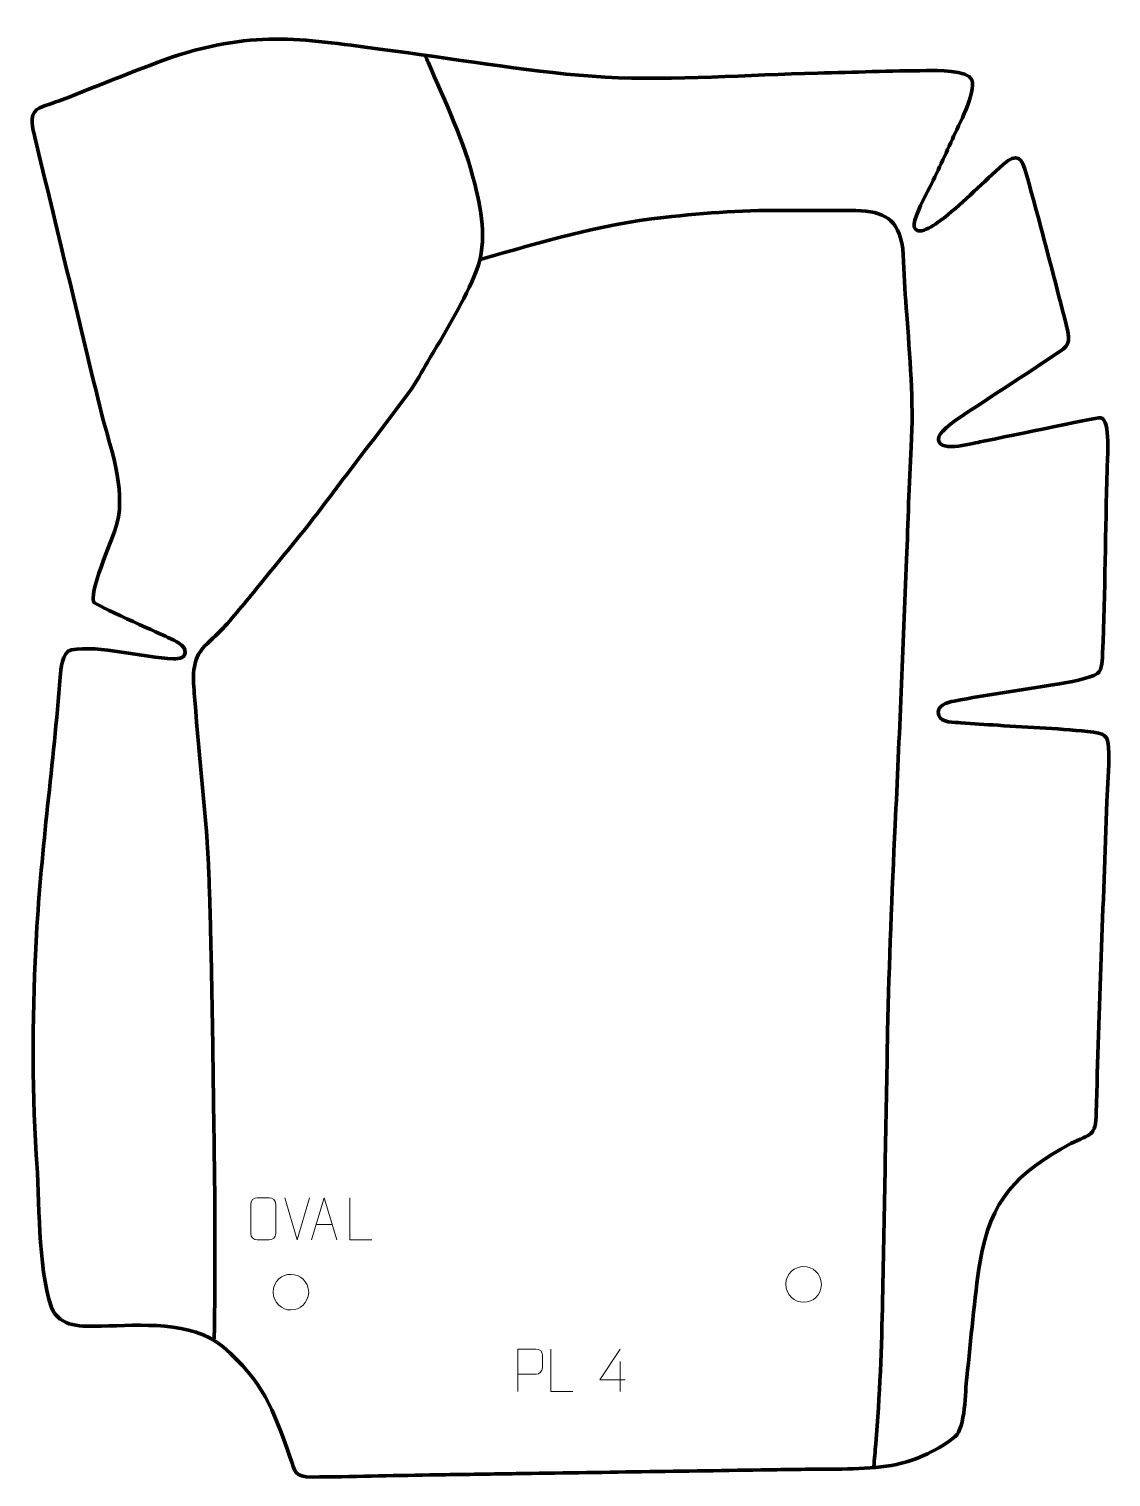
# Model space of a CAD drawing. Header units: millimetres. Extents: x 1238 to 1878, y 17 to 873.
import ezdxf

# ---------------------------------------------------------------- set-up
doc = ezdxf.new("R2010")
doc.units = ezdxf.units.MM
doc.header["$MEASUREMENT"] = 0
doc.layers.add('layer 2', color=7, linetype='Continuous')
doc.layers.add('layer 3', color=7, linetype='Continuous')

msp = doc.modelspace()

# ---------------------------------------------------------------- linework, layer by layer
at = {"layer": 'layer 2', "color": 142, "lineweight": 158}
for points, knots in [([(1347.8613, 99.0424), (1348.583, 137.8482), (1348.401, 175.9421), (1347.8251, 214.7345), (1347.8251, 214.7345), (1347.5232, 235.0648), (1347.3168, 255.3962), (1346.9931, 275.7263), (1346.9931, 275.7263), (1346.6733, 295.11), (1346.3189, 314.4933), (1345.8821, 333.8748), (1345.8821, 333.8748), (1345.8821, 333.8748), (1345.8606, 334.828), (1345.8606, 334.828), (1345.8606, 334.828), (1345.8606, 334.828), (1345.8391, 335.7804), (1345.8391, 335.7804), (1345.8391, 335.7804), (1345.5578, 348.1712), (1345.205, 360.5564), (1344.752, 372.9421), (1344.752, 372.9421), (1343.4625, 407.4496), (1338.9267, 441.7816), (1336.4557, 476.2201), (1336.4557, 476.2201), (1335.7126, 486.876), (1333.7306, 497.9053), (1341.0089, 506.8325), (1341.0089, 506.8325), (1344.5109, 510.8759), (1349.4722, 514.8501), (1353.3174, 518.9645), (1353.3174, 518.9645), (1353.3174, 518.9645), (1354.2022, 519.9113), (1354.2022, 519.9113), (1354.2022, 519.9113), (1361.945, 528.5793), (1369.1509, 537.769), (1376.5286, 546.7503), (1376.5286, 546.7503), (1385.1825, 557.2533), (1393.7986, 567.7832), (1402.3278, 578.388), (1402.3278, 578.388), (1402.3278, 578.388), (1402.9198, 579.1252), (1402.9198, 579.1252), (1402.9198, 579.1252), (1410.5773, 588.6666), (1418.0714, 599.0252), (1425.5483, 608.8058), (1425.5483, 608.8058), (1438.3225, 625.5158), (1451.0762, 642.2361), (1463.6456, 659.1013), (1463.6456, 659.1013), (1467.1787, 663.846), (1470.6808, 670.7447), (1473.8389, 676.0319), (1473.8389, 676.0319), (1483.7644, 692.649), (1493.7245, 708.9164), (1501.5155, 726.6955), (1501.5155, 726.6955), (1509.4764, 745.148), (1506.3429, 762.5938), (1501.7596, 781.3565), (1501.7596, 781.3565), (1495.5995, 806.2836), (1484.4141, 829.6834), (1474.2579, 853.1564), (1474.2579, 853.1564), (1474.2579, 853.1564), (1473.8823, 854.0245), (1473.8823, 854.0245), (1473.8823, 854.0245), (1473.382, 855.1845), (1472.8807, 856.344), (1472.379, 857.5034)], [0, 0, 0, 0, 0.04545455, 0.04545455, 0.04545455, 0.04545455, 0.09090909, 0.09090909, 0.09090909, 0.09090909, 0.13636364, 0.13636364, 0.13636364, 0.13636364, 0.18181818, 0.18181818, 0.18181818, 0.18181818, 0.22727273, 0.22727273, 0.22727273, 0.22727273, 0.27272727, 0.27272727, 0.27272727, 0.27272727, 0.31818182, 0.31818182, 0.31818182, 0.31818182, 0.36363636, 0.36363636, 0.36363636, 0.36363636, 0.40909091, 0.40909091, 0.40909091, 0.40909091, 0.45454545, 0.45454545, 0.45454545, 0.45454545, 0.5, 0.5, 0.5, 0.5, 0.54545455, 0.54545455, 0.54545455, 0.54545455, 0.59090909, 0.59090909, 0.59090909, 0.59090909, 0.63636364, 0.63636364, 0.63636364, 0.63636364, 0.68181818, 0.68181818, 0.68181818, 0.68181818, 0.72727273, 0.72727273, 0.72727273, 0.72727273, 0.77272727, 0.77272727, 0.77272727, 0.77272727, 0.81818182, 0.81818182, 0.81818182, 0.81818182, 0.86363636, 0.86363636, 0.86363636, 0.86363636, 0.90909091, 0.90909091, 0.90909091, 0.90909091, 1, 1, 1, 1]), ([(1505.7001, 736.8089), (1542.5086, 747.1829), (1574.8872, 757.2268), (1613.2795, 761.495), (1613.2795, 761.495), (1639.1938, 764.3557), (1662.31, 765.9175), (1688.429, 765.5779), (1688.429, 765.5779), (1701.1817, 765.4121), (1714.1879, 765.8719), (1726.8507, 765.5587), (1726.8507, 765.5587), (1743.7108, 765.1417), (1751.8881, 760.6553), (1754.5927, 743.1881), (1754.5927, 743.1881), (1755.3627, 732.8946), (1755.6316, 722.3771), (1756.3339, 711.9886), (1756.3339, 711.9886), (1756.4605, 710.1158), (1756.5922, 708.2438), (1756.7274, 706.3716), (1756.7274, 706.3716), (1758.8175, 679.199), (1761.1092, 653.2547), (1759.563, 625.9164), (1759.563, 625.9164), (1758.2764, 603.9171), (1757.7229, 581.4289), (1756.8497, 559.3614), (1756.8497, 559.3614), (1754.7815, 507.0962), (1752.5819, 454.8372), (1750.1211, 402.5889), (1750.1211, 402.5889), (1748.196, 361.9417), (1746.5117, 321.2982), (1745.6708, 280.6119), (1745.6708, 280.6119), (1744.6125, 227.9107), (1743.7864, 175.2053), (1742.7127, 122.5043), (1742.7127, 122.5043), (1742.1276, 93.8812), (1741.0416, 65.3607), (1738.6492, 36.8243), (1738.6492, 36.8243), (1738.2614, 32.3657), (1737.883, 27.9061), (1737.5017, 23.4469), (1737.5017, 23.4469), (1737.5017, 23.4469), (1737.4199, 22.4914), (1737.4199, 22.4914)], [0, 0, 0, 0, 0.06666667, 0.06666667, 0.06666667, 0.06666667, 0.13333333, 0.13333333, 0.13333333, 0.13333333, 0.2, 0.2, 0.2, 0.2, 0.26666667, 0.26666667, 0.26666667, 0.26666667, 0.33333333, 0.33333333, 0.33333333, 0.33333333, 0.4, 0.4, 0.4, 0.4, 0.46666667, 0.46666667, 0.46666667, 0.46666667, 0.53333333, 0.53333333, 0.53333333, 0.53333333, 0.6, 0.6, 0.6, 0.6, 0.66666667, 0.66666667, 0.66666667, 0.66666667, 0.73333333, 0.73333333, 0.73333333, 0.73333333, 0.8, 0.8, 0.8, 0.8, 0.86666667, 0.86666667, 0.86666667, 0.86666667, 1, 1, 1, 1])]:
    msp.add_open_spline(points, degree=3, knots=knots, dxfattribs=at)
at = {"layer": 'layer 2', "color": 250, "lineweight": 9}
for points, knots in [([(1373.3325, 182.3018), (1375.6582, 182.3018), (1377.9843, 182.3018), (1380.3104, 182.3018), (1380.3104, 182.3018), (1382.257, 182.3374), (1384.2484, 180.8458), (1384.2751, 178.4082), (1384.2751, 178.4082), (1384.2747, 172.6613), (1384.2747, 166.914), (1384.2751, 161.1663), (1384.2751, 161.1663), (1384.1353, 158.8429), (1382.4581, 157.3633), (1380.3104, 157.3525), (1380.3104, 157.3525), (1377.9785, 157.3529), (1375.6466, 157.3529), (1373.3151, 157.3525), (1373.3151, 157.3525), (1371.3901, 157.2471), (1369.418, 159.1316), (1369.4292, 161.1489), (1369.4292, 161.1489), (1369.4295, 166.919), (1369.4295, 172.6887), (1369.4292, 178.458), (1369.4292, 178.458), (1369.4334, 180.5961), (1371.1801, 182.3153), (1373.3325, 182.3018)], [0, 0, 0, 0, 0.11111111, 0.11111111, 0.11111111, 0.11111111, 0.22222222, 0.22222222, 0.22222222, 0.22222222, 0.33333333, 0.33333333, 0.33333333, 0.33333333, 0.44444444, 0.44444444, 0.44444444, 0.44444444, 0.55555556, 0.55555556, 0.55555556, 0.55555556, 0.66666667, 0.66666667, 0.66666667, 0.66666667, 0.77777778, 0.77777778, 0.77777778, 0.77777778, 1, 1, 1, 1]), ([(1405.3817, 157.3486), (1405.3817, 157.3486), (1412.7527, 182.3021), (1412.7527, 182.3021), (1412.7527, 182.3021), (1412.7527, 182.3021), (1420.3226, 157.3486), (1420.3226, 157.3486)], [0, 0, 0, 0, 0.33333333, 0.33333333, 0.33333333, 0.33333333, 1, 1, 1, 1]), ([(1441.0122, 157.3485), (1441.0122, 157.3485), (1428.0631, 157.3485), (1428.0631, 157.3485), (1428.0631, 157.3485), (1428.0631, 157.3485), (1428.0631, 182.3021), (1428.0631, 182.3021)], [0, 0, 0, 0, 0.33333333, 0.33333333, 0.33333333, 0.33333333, 1, 1, 1, 1]), ([(1382.6899, 126.6231), (1382.7606, 133.2635), (1388.0346, 137.1095), (1393.1899, 137.0125), (1393.1899, 137.0125), (1398.3452, 137.1095), (1403.6192, 133.0461), (1403.6899, 126.4057), (1403.6899, 126.4057), (1403.3197, 120.0764), (1398.8778, 116.0457), (1393.1899, 116.0163), (1393.1899, 116.0163), (1388.0346, 115.9193), (1382.7606, 119.9827), (1382.6899, 126.6231)], [0, 0, 0, 0, 0.2, 0.2, 0.2, 0.2, 0.4, 0.4, 0.4, 0.4, 0.6, 0.6, 0.6, 0.6, 1, 1, 1, 1]), ([(1685.5492, 131.2086), (1685.6199, 137.849), (1690.8939, 141.695), (1696.0492, 141.598), (1696.0492, 141.598), (1701.2045, 141.695), (1706.4785, 137.6316), (1706.5492, 130.9912), (1706.5492, 130.9912), (1706.179, 124.6619), (1701.7371, 120.6312), (1696.0492, 120.6018), (1696.0492, 120.6018), (1690.8939, 120.5048), (1685.6199, 124.5682), (1685.5492, 131.2086)], [0, 0, 0, 0, 0.2, 0.2, 0.2, 0.2, 0.4, 0.4, 0.4, 0.4, 0.6, 0.6, 0.6, 0.6, 1, 1, 1, 1]), ([(1527.1475, 67.9195), (1527.1475, 67.9195), (1527.1475, 92.8731), (1527.1475, 92.8731), (1527.1475, 92.8731), (1530.7425, 92.8731), (1534.3378, 92.8731), (1537.9332, 92.8731), (1537.9332, 92.8731), (1540.2584, 92.8352), (1541.8158, 91.3451), (1541.8116, 88.979), (1541.8116, 88.979), (1541.8112, 86.9433), (1541.8112, 83.884), (1541.8116, 81.848), (1541.8116, 81.848), (1541.8051, 79.9726), (1539.9929, 78.0307), (1537.9833, 78.0116), (1537.9833, 78.0116), (1537.9833, 78.0116), (1527.1475, 78.0116), (1527.1475, 78.0116)], [0, 0, 0, 0, 0.14285714, 0.14285714, 0.14285714, 0.14285714, 0.28571429, 0.28571429, 0.28571429, 0.28571429, 0.42857143, 0.42857143, 0.42857143, 0.42857143, 0.57142857, 0.57142857, 0.57142857, 0.57142857, 0.71428571, 0.71428571, 0.71428571, 0.71428571, 1, 1, 1, 1]), ([(1559.6337, 67.9194), (1559.6337, 67.9194), (1546.6846, 67.9194), (1546.6846, 67.9194), (1546.6846, 67.9194), (1546.6846, 67.9194), (1546.6846, 92.873), (1546.6846, 92.873)], [0, 0, 0, 0, 0.33333333, 0.33333333, 0.33333333, 0.33333333, 1, 1, 1, 1]), ([(1590.5699, 74.8128), (1590.5699, 74.8128), (1575.7482, 74.8128), (1575.7482, 74.8128), (1575.7482, 74.8128), (1575.7482, 74.8128), (1587.6258, 92.8833), (1587.6258, 92.8833)], [0, 0, 0, 0, 0.33333333, 0.33333333, 0.33333333, 0.33333333, 1, 1, 1, 1])]:
    msp.add_open_spline(points, degree=3, knots=knots, dxfattribs=at)
for points in [[(1396.8521, 157.3485), (1396.8521, 157.3485), (1389.5303, 182.3021), (1389.5303, 182.3021)], [(1404.174, 182.3021), (1404.174, 182.3021), (1396.8522, 157.3485), (1396.8522, 157.3485)], [(1408.1043, 166.598), (1408.1043, 166.598), (1417.6, 166.598), (1417.6, 166.598)], [(1587.6258, 85.5739), (1587.6258, 85.5739), (1587.6258, 67.9092), (1587.6258, 67.9092)]]:
    msp.add_open_spline(points, degree=3, dxfattribs=at)
at = {"layer": 'layer 3', "color": 242, "lineweight": 158}
msp.add_open_spline([(1834.9635, 760.4179), (1840.6526, 738.3078), (1846.7009, 716.2184), (1852.0752, 694.0376), (1852.0752, 694.0376), (1853.9288, 685.2773), (1850.1214, 684.277), (1843.4251, 679.7143), (1843.4251, 679.7143), (1826.2972, 668.0698), (1808.898, 657.0609), (1791.7031, 645.5956), (1791.7031, 645.5956), (1788.3735, 643.3755), (1776.6322, 635.5504), (1775.805, 631.8377), (1775.805, 631.8377), (1773.5433, 621.6859), (1795.3681, 627.8706), (1800.1617, 628.8117), (1800.1617, 628.8117), (1808.0734, 630.4082), (1869.8657, 643.4361), (1871.4389, 643.108), (1871.4389, 643.108), (1877.6059, 641.8219), (1875.4243, 618.0615), (1875.2637, 612.5533), (1875.2637, 612.5533), (1874.2436, 576.4643), (1874.1831, 540.3244), (1872.6113, 504.2553), (1872.6113, 504.2553), (1872.4683, 500.9745), (1872.5579, 494.1748), (1869.6099, 492.105), (1869.6099, 492.105), (1865.0104, 488.8757), (1850.4741, 486.4815), (1844.4568, 485.4989), (1844.4568, 485.4989), (1824.766, 482.2947), (1804.5636, 479.5485), (1785.0201, 475.7771), (1785.0201, 475.7771), (1780.7363, 474.9504), (1773.9587, 473.0671), (1775.9324, 467.193), (1775.9324, 467.193), (1777.3991, 462.8276), (1784.8919, 463.2656), (1788.8916, 462.9465), (1788.8916, 462.9465), (1796.1641, 462.3663), (1803.4307, 461.9401), (1810.7067, 461.436), (1810.7067, 461.436), (1829.4278, 460.1373), (1848.686, 459.6115), (1867.272, 457.3127), (1867.272, 457.3127), (1875.9298, 456.2418), (1875.8787, 453.5253), (1876.2161, 445.1741), (1876.2161, 445.1741), (1876.5774, 436.2327), (1875.5357, 425.6649), (1875.2103, 416.504), (1875.2103, 416.504), (1873.022, 355.1518), (1870.323, 293.876), (1868.8889, 232.4933), (1868.8889, 232.4933), (1868.4366, 218.3127), (1865.7205, 220.1501), (1853.8132, 214.2924), (1853.8132, 214.2924), (1821.8064, 197.1404), (1806.2917, 180.7632), (1800.2781, 144.6343), (1800.2781, 144.6343), (1796.6331, 121.9535), (1795.0152, 98.9451), (1792.3969, 76.1212), (1792.3969, 76.1212), (1791.4604, 67.9571), (1791.64, 46.4528), (1785.5674, 41.2423), (1785.5674, 41.2423), (1776.3941, 33.599), (1762.5777, 27.2031), (1750.8931, 24.747), (1750.8931, 24.747), (1735.22, 21.4525), (1715.5139, 22.1615), (1699.2881, 21.9167), (1699.2881, 21.9167), (1692.9328, 21.8208), (1686.5775, 21.725), (1680.2222, 21.6292), (1680.2222, 21.6292), (1655.1188, 21.2508), (1630.0153, 20.8724), (1604.9119, 20.494), (1604.9119, 20.494), (1580.1262, 20.1204), (1555.3406, 19.7468), (1530.5549, 19.3732), (1530.5549, 19.3732), (1524.8351, 19.287), (1519.1154, 19.2007), (1513.3956, 19.1145), (1513.3956, 19.1145), (1500.685, 18.9229), (1487.9744, 18.7313), (1475.2638, 18.5397), (1475.2638, 18.5397), (1452.1077, 18.1792), (1428.9484, 17.4207), (1405.7907, 17.3022), (1405.7907, 17.3022), (1395.0193, 17.424), (1395.8866, 20.1089), (1392.5801, 29.3232), (1392.5801, 29.3232), (1382.7209, 57.7731), (1376.4612, 73.8843), (1353.102, 94.3008), (1353.102, 94.3008), (1334.1329, 109.9669), (1304.3992, 106.8321), (1281.2178, 106.4966), (1281.2178, 106.4966), (1269.759, 106.2524), (1257.0832, 105.4046), (1251.6829, 117.4332), (1251.6829, 117.4332), (1243.5385, 142.6042), (1244.8501, 180.5762), (1242.8082, 207.7571), (1242.8082, 207.7571), (1239.861, 250.1018), (1240.6699, 295.355), (1242.897, 337.7749), (1242.897, 337.7749), (1245.7914, 388.6768), (1252.9504, 439.0792), (1256.9759, 489.8553), (1256.9759, 489.8553), (1257.3587, 494.6828), (1257.8435, 504.5388), (1263.536, 506.1067), (1263.536, 506.1067), (1279.8854, 508.881), (1306.077, 501.2725), (1323.6348, 500.7836), (1323.6348, 500.7836), (1327.2515, 500.6829), (1331.6469, 501.027), (1330.4807, 505.9687), (1330.4807, 505.9687), (1329.5451, 509.933), (1322.6036, 512.3207), (1319.0342, 514.0243), (1319.0342, 514.0243), (1313.8341, 516.4485), (1277.8098, 532.6148), (1276.6269, 534.1849), (1276.6269, 534.1849), (1274.6793, 544.8363), (1288.9173, 571.4775), (1291.4294, 584.6695), (1291.4294, 584.6695), (1294.4926, 606.7513), (1285.3806, 628.5062), (1280.2661, 649.8107), (1280.2661, 649.8107), (1267.5342, 702.8388), (1254.7127, 755.8614), (1241.9304, 808.8782), (1241.9304, 808.8782), (1240.7958, 813.5843), (1238.4727, 821.7431), (1243.1759, 825.1681), (1243.1759, 825.1681), (1246.2127, 827.3797), (1253.8991, 829.3896), (1257.9314, 830.948), (1257.9314, 830.948), (1281.0595, 839.8864), (1303.7743, 849.6442), (1327.2777, 857.6202), (1327.2777, 857.6202), (1377.5813, 872.8366), (1404.7078, 866.0814), (1454.9194, 859.7174), (1454.9194, 859.7174), (1495.6756, 854.4321), (1537.9389, 846.7528), (1578.8296, 844.3633), (1578.8296, 844.3633), (1620.2685, 842.2522), (1662.837, 845.7818), (1704.4189, 846.7318), (1704.4189, 846.7318), (1725.7792, 847.2287), (1747.3692, 848.1492), (1768.7079, 848.2184), (1768.7079, 848.2184), (1774.3612, 848.2044), (1792.976, 848.745), (1795.4532, 842.7757), (1795.4532, 842.7757), (1797.9828, 835.1604), (1787.4579, 815.7459), (1783.8759, 807.7933), (1783.8759, 807.7933), (1778.8463, 796.6264), (1774.0299, 786.1652), (1768.449, 775.245), (1768.449, 775.245), (1766.665, 771.7542), (1760.2795, 759.5149), (1761.2869, 755.8951), (1761.2869, 755.8951), (1763.7017, 749.0623), (1775.9481, 758.9513), (1778.8008, 761.1461), (1778.8008, 761.1461), (1791.3977, 770.9922), (1802.0286, 782.2671), (1813.9242, 792.7747), (1813.9242, 792.7747), (1822.2363, 800.1169), (1825.0427, 796.6806), (1827.5279, 787.3918), (1827.5279, 787.3918), (1829.9536, 778.3259), (1832.4164, 769.4492), (1834.9635, 760.4179)], degree=3, knots=[0, 0, 0, 0, 0.01639344, 0.01639344, 0.01639344, 0.01639344, 0.03278689, 0.03278689, 0.03278689, 0.03278689, 0.04918033, 0.04918033, 0.04918033, 0.04918033, 0.06557377, 0.06557377, 0.06557377, 0.06557377, 0.08196721, 0.08196721, 0.08196721, 0.08196721, 0.09836066, 0.09836066, 0.09836066, 0.09836066, 0.1147541, 0.1147541, 0.1147541, 0.1147541, 0.13114754, 0.13114754, 0.13114754, 0.13114754, 0.14754098, 0.14754098, 0.14754098, 0.14754098, 0.16393443, 0.16393443, 0.16393443, 0.16393443, 0.18032787, 0.18032787, 0.18032787, 0.18032787, 0.19672131, 0.19672131, 0.19672131, 0.19672131, 0.21311475, 0.21311475, 0.21311475, 0.21311475, 0.2295082, 0.2295082, 0.2295082, 0.2295082, 0.24590164, 0.24590164, 0.24590164, 0.24590164, 0.26229508, 0.26229508, 0.26229508, 0.26229508, 0.27868852, 0.27868852, 0.27868852, 0.27868852, 0.29508197, 0.29508197, 0.29508197, 0.29508197, 0.31147541, 0.31147541, 0.31147541, 0.31147541, 0.32786885, 0.32786885, 0.32786885, 0.32786885, 0.3442623, 0.3442623, 0.3442623, 0.3442623, 0.36065574, 0.36065574, 0.36065574, 0.36065574, 0.37704918, 0.37704918, 0.37704918, 0.37704918, 0.39344262, 0.39344262, 0.39344262, 0.39344262, 0.40983607, 0.40983607, 0.40983607, 0.40983607, 0.42622951, 0.42622951, 0.42622951, 0.42622951, 0.44262295, 0.44262295, 0.44262295, 0.44262295, 0.45901639, 0.45901639, 0.45901639, 0.45901639, 0.47540984, 0.47540984, 0.47540984, 0.47540984, 0.49180328, 0.49180328, 0.49180328, 0.49180328, 0.50819672, 0.50819672, 0.50819672, 0.50819672, 0.52459016, 0.52459016, 0.52459016, 0.52459016, 0.54098361, 0.54098361, 0.54098361, 0.54098361, 0.55737705, 0.55737705, 0.55737705, 0.55737705, 0.57377049, 0.57377049, 0.57377049, 0.57377049, 0.59016393, 0.59016393, 0.59016393, 0.59016393, 0.60655738, 0.60655738, 0.60655738, 0.60655738, 0.62295082, 0.62295082, 0.62295082, 0.62295082, 0.63934426, 0.63934426, 0.63934426, 0.63934426, 0.6557377, 0.6557377, 0.6557377, 0.6557377, 0.67213115, 0.67213115, 0.67213115, 0.67213115, 0.68852459, 0.68852459, 0.68852459, 0.68852459, 0.70491803, 0.70491803, 0.70491803, 0.70491803, 0.72131148, 0.72131148, 0.72131148, 0.72131148, 0.73770492, 0.73770492, 0.73770492, 0.73770492, 0.75409836, 0.75409836, 0.75409836, 0.75409836, 0.7704918, 0.7704918, 0.7704918, 0.7704918, 0.78688525, 0.78688525, 0.78688525, 0.78688525, 0.80327869, 0.80327869, 0.80327869, 0.80327869, 0.81967213, 0.81967213, 0.81967213, 0.81967213, 0.83606557, 0.83606557, 0.83606557, 0.83606557, 0.85245902, 0.85245902, 0.85245902, 0.85245902, 0.86885246, 0.86885246, 0.86885246, 0.86885246, 0.8852459, 0.8852459, 0.8852459, 0.8852459, 0.90163934, 0.90163934, 0.90163934, 0.90163934, 0.91803279, 0.91803279, 0.91803279, 0.91803279, 0.93442623, 0.93442623, 0.93442623, 0.93442623, 0.95081967, 0.95081967, 0.95081967, 0.95081967, 0.96721311, 0.96721311, 0.96721311, 0.96721311, 1, 1, 1, 1], dxfattribs=at)

doc.saveas('drawing.dxf')
